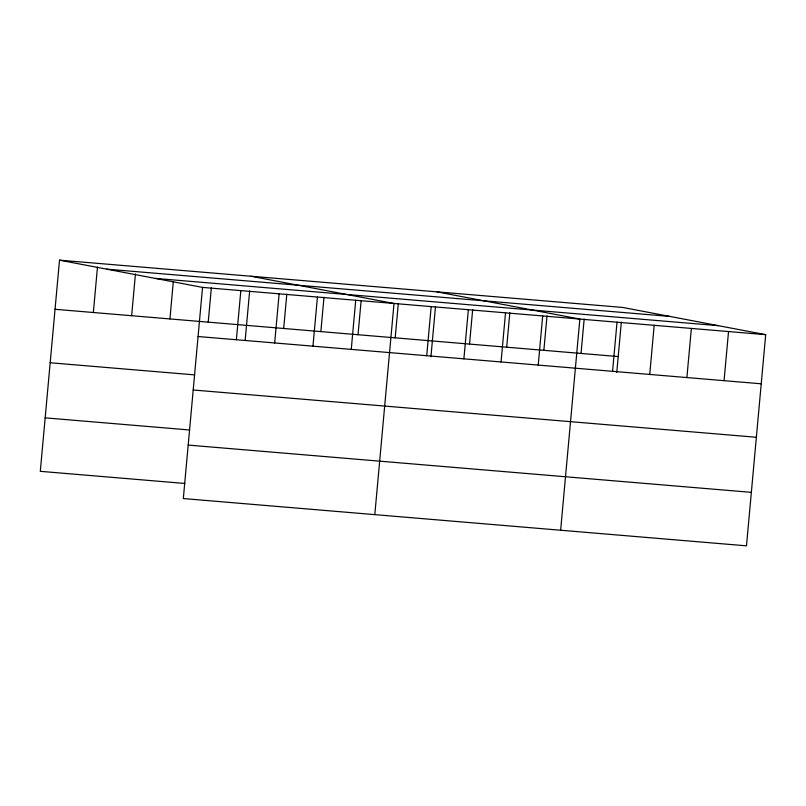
<?xml version="1.0" encoding="UTF-8"?>
<svg xmlns="http://www.w3.org/2000/svg" width="806" height="806" viewBox="0 0 806 806"><rect width="100%" height="100%" fill="white"/><g stroke="black" fill="none" stroke-linecap="round" stroke-linejoin="round"><path stroke-width="1.21" d="M59.513 260.167L202.538 287.399L183.325 498.561L746.487 545.833L765.7 334.671L622.675 307.439L59.513 260.167L40.3 471.329L184.836 483.459M93.345 312.506L97.476 267.068M131.64 315.72L135.438 273.969M169.935 318.934L173.28 282.09M208.23 322.148L211.353 287.762M236.37 339.739L240.833 290.613M245.195 339.951L249.648 290.976M274.665 342.953L279.128 293.827M283.692 328.485L286.815 294.099M312.96 346.167L317.423 297.041M320.859 331.598L323.982 297.223M351.255 349.381L355.718 300.265M358.025 334.722L361.159 300.336M374.8 514.631L394.013 303.479L250.988 276.246M395.192 337.845L398.325 303.459M426.717 355.718L431.18 306.592M430.928 356.766L435.492 306.582M463.883 358.831L468.357 309.716M469.535 344.081L472.659 309.695M501.05 361.954L505.523 312.839M506.702 347.205L509.825 312.819M538.217 365.078L542.69 315.952M543.869 350.318L547.002 315.942M560.644 530.227L579.857 319.075L436.832 291.843M581.035 353.441L584.169 319.055M612.56 371.314L617.023 322.199M616.771 372.362L621.335 322.178M649.727 374.437L654.19 325.312M686.893 377.551L691.367 328.435M724.06 380.674L728.533 331.558M106.714 269.154L669.877 316.426M155.346 278.413L718.499 325.684M202.538 287.399L765.7 334.671M55.05 309.292L618.202 356.564M198.075 336.525L761.227 383.797M50.184 362.76L194.709 374.891M193.208 389.993L756.36 437.265M45.166 417.851L189.702 429.991M188.191 445.083L751.353 492.355"/></g></svg>
